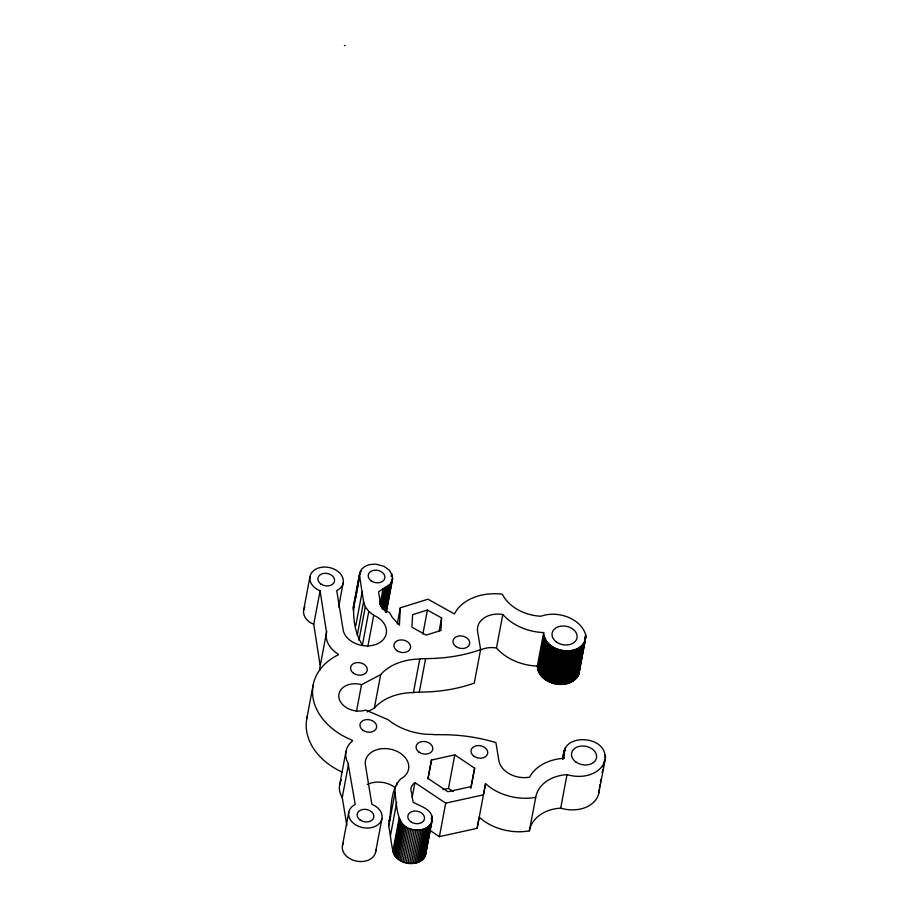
<?xml version="1.0" encoding="UTF-8"?>
<svg xmlns="http://www.w3.org/2000/svg" width="909" height="909" viewBox="0 0 909 909"><rect width="100%" height="100%" fill="white"/><g stroke="black" fill="none" stroke-linecap="round" stroke-linejoin="round"><path stroke-width="1.36" d="M397.267 623.915L400.312 607.826L427.98 599.201L454.432 613.95L456.704 610.075A49.109 36.315 10.7 0 1 502.291 594.191A39.655 29.327 10.7 0 0 540.969 616.234A30.27 22.384 10.7 0 1 585.669 634.812C585.987 658.491 544.275 654.378 543.662 632.573L543.127 632.562A46.836 34.644 10.7 0 1 502.813 614.473A23.214 17.169 10.7 0 0 477.827 632.744L480.6 649.594A138.338 102.319 10.7 0 1 429.389 658.548L425.605 658.707A21.112 15.612 10.7 0 0 419.765 659.048A54.46 40.28 10.7 0 0 382.155 672.978L380.678 674.626L361.521 684.693L360.305 684.363A18.248 13.499 10.7 0 0 338.932 697.623A18.248 13.499 10.7 0 0 364.577 710.395L365.691 710.043L388.098 719.689L390.097 721.303A54.46 40.28 10.7 0 0 432.173 734.415A21.112 15.612 10.7 0 0 438.104 734.631L441.922 734.722A138.338 102.319 10.7 0 1 495.905 742.596L498.677 759.447A23.214 17.169 10.7 0 0 529.572 777.138A46.836 34.644 10.7 0 1 563.819 758.299L564.33 758.265C558.865 732.518 606.746 734.62 604.962 757.856M579.487 670.808L579.499 669.978M605.474 755.174A30.27 22.384 10.7 0 1 567.023 774.604A39.655 29.327 10.7 0 0 535.719 797.375A47.586 35.201 10.7 0 1 489.542 786.967L485.554 783.66L483.452 794.807L445.717 803.147L414.947 782.638A13.692 10.124 10.7 0 0 411.652 792.989L413.163 802.204C420.299 806.442 432.979 809.124 432.207 819.941L425.628 854.733C422.674 863.8 410.663 865.22 402.914 861.959C399.04 860.391 395.46 857.653 393.688 853.79C391.052 844.836 390.745 835.303 388.677 826.201C391.824 810.919 389.257 791.103 400.642 778.945A21.964 16.237 10.7 0 0 395.949 750.868A21.964 16.237 10.7 0 0 365.236 763.98L371.872 804.317A16.896 12.499 10.7 0 1 379.439 823.395A16.896 12.499 10.7 0 1 353.965 823.656A16.896 12.499 10.7 0 1 355.237 804.488L348.022 763.037A28.986 21.441 10.7 0 1 352.351 741.062L352.487 740.346A65.891 48.734 10.7 0 1 338.409 654.764L338.034 654.06A28.986 21.441 10.7 0 1 326.501 632.232L320.082 590.782A16.896 12.499 10.7 0 1 312.514 571.704A16.896 12.499 10.7 0 1 337.989 571.443A16.896 12.499 10.7 0 1 336.716 590.611L343.352 630.948A21.964 16.237 10.7 0 0 378.269 643.39A21.964 16.237 10.7 0 0 373.724 615.302L368.781 611.427L365.304 606.78L363.589 601.724L359.475 575.431L361.532 569.341L364.714 566.534L368.997 564.705L375.712 564.091L384.053 566.341L389.257 570.159L392.188 575.102L392.563 579.022L390.563 583.805L378.564 591.884L380.076 601.099L379.576 603.769M388.677 826.201L395.006 792.693L395.051 787.614M368.781 611.427L362.441 644.947C355.078 633.891 352.772 618.256 353.851 605.144M425.923 852.165L425.628 854.733M400.312 607.826L399.415 625.153L392.188 617.313L389.563 612.507A13.692 10.124 10.7 0 1 380.076 601.099M441.592 617.95L440.945 630.482L426.116 635.107L411.936 627.199L412.584 614.666L427.412 610.053L441.592 617.95L439.058 631.357M579.419 671.626C574.408 692.101 538.401 686.363 537.321 666.092L543.662 632.573M432.207 819.941C431.002 828.019 421.367 831.053 414.277 829.803C396.051 828.133 396.994 806.022 395.006 792.693M431.502 760.038L428.037 778.456L447.864 791.728L471.157 786.58L474.623 768.162L454.795 754.89L431.502 760.038L427.957 778.808M429.128 829.815L439.388 836.655L477.123 828.326L479.213 817.168L483.213 820.475A47.586 35.201 10.7 0 0 529.379 830.883A39.655 29.327 10.7 0 1 560.694 808.124A30.27 22.384 10.7 0 0 599.167 789.41M303.651 610.121L309.992 576.601M319.866 670.24A28.986 21.441 10.7 0 1 320.173 665.752L313.753 624.29L320.082 590.782M306.799 718.587L313.139 685.079M320.411 664.797L326.74 631.289M338.637 606.962L343.193 582.839M353.192 607.644L359.759 572.863M353.135 608.95L360.18 571.636M355.453 598.611L356.714 591.907M357.226 589.225L357.726 586.544M358.998 579.84L359.498 577.158M360.009 574.477L360.771 570.454M353.26 610.257L359.6 576.738M355.783 625.562L362.112 592.043M357.26 635.243L363.589 601.724M358.975 640.3L365.304 606.78M339.568 785.308L345.897 751.788M367.895 646.14L373.724 615.302M356.453 711.508L361.521 684.693M346.84 825.44L342.238 797.5L348.579 763.992M380.053 604.53L383.087 588.441M381.076 606.723L384.621 587.953M382.007 608.791L386.052 587.35M383.075 609.405L387.382 586.612M384.03 609.905L388.586 585.771M384.837 610.303L389.654 584.839M391.2 576.488L391.711 573.806M385.246 611.962L390.563 583.805M385.757 612.189L391.734 580.431M386.086 612.348L392.62 577.715M392.563 579.022L386.234 612.53L386.166 609.916M342.42 845.779L348.761 812.26M367.168 711.917L374.349 708.145L380.678 674.626M375.633 852.006L381.962 818.498M422.855 634.175L427.412 610.053M374.349 708.145L375.815 706.486A54.46 40.28 10.7 0 1 413.436 692.567L419.765 659.048M396.483 785.592L396.983 782.91M390.381 835.882L396.71 802.363M413.436 692.567A21.112 15.612 10.7 0 1 419.276 692.226L425.605 658.707M392.904 851.188L399.233 817.668M393.211 852.494L399.54 818.986M393.688 853.79L400.017 820.27M394.347 855.051L400.676 821.531M395.165 856.267L401.494 822.759M396.131 857.426L402.471 823.918M397.256 858.516L403.585 825.008M398.506 859.528L404.835 826.02M399.88 860.448L406.209 826.929M412.163 797.375L414.947 782.638M401.346 861.255L407.687 827.747M402.914 861.959L409.243 828.44M404.539 862.539L410.879 829.019M406.232 862.993L412.561 829.474M407.948 863.311L414.277 829.803M409.686 863.505L416.015 829.985M411.413 863.55L417.742 830.042M413.118 863.459L419.458 829.951M414.788 863.243L421.117 829.724M416.39 862.88L422.73 829.372M417.924 862.402L424.253 828.883M419.356 861.789L425.696 828.269M420.685 861.062L427.025 827.542M421.89 860.221L428.219 826.701M422.958 859.278L429.287 825.77M423.867 858.244L430.207 824.736M431.321 818.702L431.832 816.032M424.628 857.142L430.957 823.622M431.377 821.361L432.127 817.339M425.219 855.96L432.264 818.645M439.388 836.655L445.717 803.147M442.978 789.614L448.467 788.41L454.795 754.89M480.6 649.594L474.271 683.102A138.338 102.319 10.7 0 1 423.06 692.056L419.276 692.226M480.759 649.799A23.214 17.169 10.7 0 1 496.484 647.992L502.813 614.473M470.828 788.273L474.623 768.162M477.123 828.326L485.554 783.66M537.923 669.581L544.264 636.073M538.151 670.41L544.48 636.891M538.423 671.228L544.764 637.72M538.753 672.046L545.093 638.527M539.139 672.842L545.48 639.334M539.582 673.637L545.923 640.118M540.071 674.41L546.411 640.902M540.616 675.171L546.957 641.663M541.207 675.921L547.548 642.402M541.855 676.648L548.184 643.129M542.537 677.341L548.866 643.833M543.264 678.023L549.593 644.504M544.037 678.671L550.365 645.163M544.843 679.296L551.172 645.788M545.695 679.887L552.024 646.379M546.582 680.455L552.911 646.935M547.491 680.977L553.82 647.469M548.434 681.477L554.774 647.969M549.411 681.943L555.74 648.424M550.411 682.364L556.74 648.844M551.433 682.75L557.762 649.231M552.479 683.091L558.808 649.583M553.536 683.398L559.864 649.89M554.604 683.67L560.933 650.151M555.683 683.898L562.023 650.378M556.774 684.079L563.103 650.56M529.379 830.883L535.719 797.375M557.876 684.216L564.205 650.708M558.967 684.318L565.296 650.799M560.058 684.363L566.398 650.855M561.16 684.375L567.489 650.867M562.239 684.341L568.568 650.833M563.319 684.272L569.648 650.753M564.375 684.147L570.704 650.639M565.421 683.988L571.75 650.469M566.443 683.784L572.784 650.265M567.455 683.534L573.784 650.026M568.432 683.25L574.761 649.742M569.386 682.92L575.715 649.412M570.307 682.557L576.636 649.037M571.204 682.148L577.533 648.64M572.056 681.705L578.385 648.197M572.875 681.227L579.203 647.719M573.659 680.716L579.987 647.197M574.397 680.171L580.726 646.651M575.09 679.591L581.419 646.072M575.738 678.978L582.078 645.47M576.34 678.341L582.68 644.833M576.897 677.682L583.226 644.163M577.397 676.989L583.737 643.47M577.851 676.273L584.192 642.765M584.907 638.834L585.669 634.812M562.546 759.004L564.103 750.698M578.249 675.546L584.589 642.027M585.021 639.663L585.782 635.641M562.864 758.526L564.637 749.141M578.601 674.785L585.828 636.47M562.978 757.97L563.739 753.947M578.885 674.012L585.816 637.3M562.955 759.117L563.966 753.754M564.478 751.073L564.978 748.391M564.614 751.675L565.375 747.653M560.694 808.124L567.023 774.604M599.395 787.353L599.895 784.672M600.406 781.99L600.906 779.308M602.178 772.605L602.678 769.923M603.19 767.241L604.462 760.538M598.849 792.943L605.178 759.435M388.722 821.134L390.654 816.43M344.454 45.598L345.193 45.45M537.321 666.092L536.799 666.07A46.836 34.644 10.7 0 1 496.484 647.992M448.467 788.41L453.125 791.523M342.238 797.5L341.693 796.557A28.986 21.441 10.7 0 1 340.443 782.058M313.753 624.29A16.896 12.499 10.7 0 1 304.81 607.042M367.293 784.512A21.964 16.237 10.7 0 1 395.392 787.728M375.781 850.051A16.896 12.499 10.7 0 1 356.305 861.084A16.896 12.499 10.7 0 1 343.261 843.291M340.898 781.013A28.986 21.441 10.7 0 1 341.409 779.99M342.011 772.071A65.891 48.734 10.7 0 1 307.356 716.099M362.907 730.245A8.442 6.249 10.7 0 0 376.542 727.666A8.442 6.249 10.7 0 0 365.429 719.723A8.442 6.249 10.7 0 0 362.907 730.245M360.021 819.941A8.442 6.249 10.7 0 0 373.735 817.521A8.442 6.249 10.7 0 0 362.748 809.464A8.442 6.249 10.7 0 0 360.021 819.941M320.752 583.908A8.442 6.249 10.7 0 0 334.467 581.487A8.442 6.249 10.7 0 0 323.49 573.431A8.442 6.249 10.7 0 0 320.752 583.908M576.033 762.094A12.669 9.374 10.7 0 0 596.44 758.117A12.669 9.374 10.7 0 0 579.681 746.278A12.669 9.374 10.7 0 0 576.033 762.094M556.831 642.277A12.669 9.374 10.7 0 0 577.022 637.845A12.669 9.374 10.7 0 0 559.876 626.335A12.669 9.374 10.7 0 0 556.831 642.277M371.156 580.862A8.442 6.249 10.7 0 0 384.791 578.272A8.442 6.249 10.7 0 0 373.679 570.329A8.442 6.249 10.7 0 0 371.156 580.862M410.686 821.668A8.442 6.249 10.7 0 0 424.401 819.236A8.442 6.249 10.7 0 0 413.425 811.18A8.442 6.249 10.7 0 0 410.686 821.668M396.767 650.526A8.442 6.249 10.7 0 0 410.482 648.106A8.442 6.249 10.7 0 0 399.506 640.05A8.442 6.249 10.7 0 0 396.767 650.526M418.958 752.095A8.442 6.249 10.7 0 0 432.673 749.664A8.442 6.249 10.7 0 0 421.696 741.608A8.442 6.249 10.7 0 0 418.958 752.095M455.909 646.538A8.442 6.249 10.7 0 0 469.567 643.992A8.442 6.249 10.7 0 0 458.488 636.027A8.442 6.249 10.7 0 0 455.909 646.538M473.884 756.197A8.442 6.249 10.7 0 0 487.599 753.766A8.442 6.249 10.7 0 0 476.623 745.71A8.442 6.249 10.7 0 0 473.884 756.197M353.431 673.16A8.442 6.249 10.7 0 0 367.145 670.74A8.442 6.249 10.7 0 0 356.169 662.684A8.442 6.249 10.7 0 0 353.431 673.16"/></g></svg>
